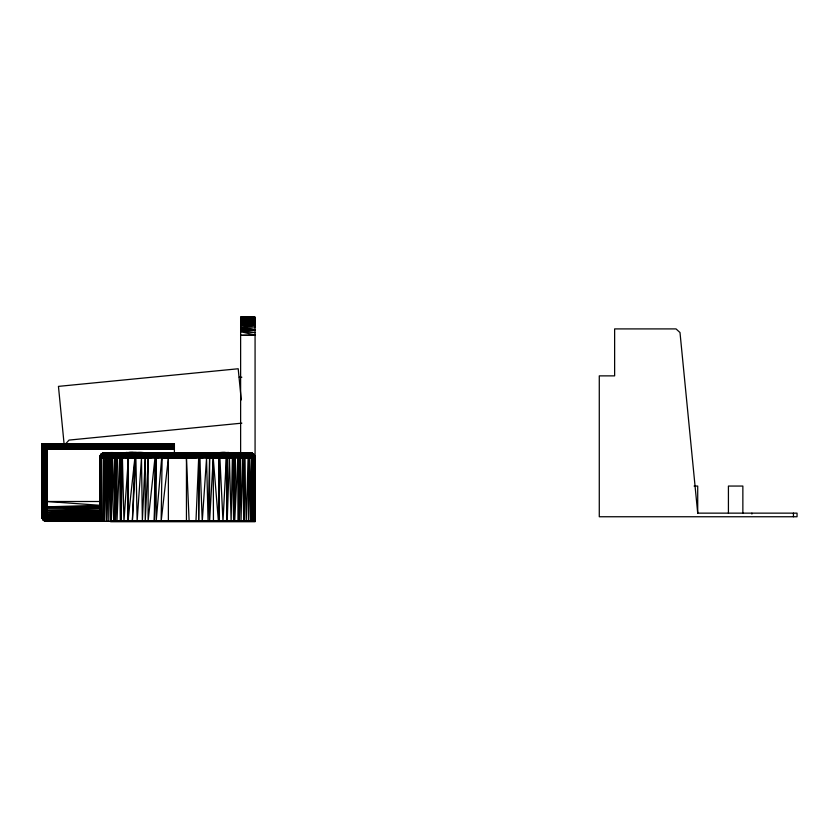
<?xml version="1.0" encoding="UTF-8"?>
<svg xmlns="http://www.w3.org/2000/svg" width="839" height="839" viewBox="0 0 839 839"><rect width="100%" height="100%" fill="white"/><g stroke="black" fill="none" stroke-linecap="round" stroke-linejoin="round"><path stroke-width="1.26" d="M174.397 453.06L174.397 443.705L42.013 443.768L47.372 449.127L47.372 521.376L43.303 520.023L41.95 515.796L42.716 519.1L45.044 521.05L99.747 521.176L45.526 521.019L47.278 449.033L47.372 505.005L44.068 504.942L42.474 504.753L42.59 444.345L42.726 501.502L42.904 444.66L174.397 444.345L42.59 444.345L42.485 501.502L42.296 444.062L42.548 518.963L44.289 520.736L47.267 521.376L255.077 521.376L255.077 457.979L254.437 455.084L252.665 453.343L249.655 452.745L103.69 452.861L100.523 454.864L254.374 455.304L254.972 456.888L254.71 521.376L254.637 499.446M43.303 504.879L43.67 501.502L43.659 520.17L44.362 520.778L42.936 519.582L42.904 444.66L174.397 444.691L43.292 445.058L42.936 501.502M43.659 504.91L43.806 445.572L174.397 445.551M46.103 520.872L99.747 521.134L47.267 521.376L44.519 520.83L44.373 446.128L174.397 446.117L43.806 445.572L42.988 504.847M43.806 445.572L44.068 501.502L44.373 446.128L174.397 446.757L45.054 446.809L44.981 521.029L97.125 520.6M44.981 521.029L44.289 520.736L47.372 521.092L46.711 521.187L46.711 510.647L45.044 501.502L45.505 447.271L174.397 447.648L45.914 447.669L46.103 521.271L99.747 521.365L100.009 456.888L100.953 454.455L253.871 454.455L255.077 458.157L254.878 521.376L254.867 456.322L253.189 453.773L249.655 452.745M162.2 452.745L161.13 521.376L168.377 458.157L193.148 458.157L199.86 456.888L198.665 458.157L198.654 521.376L199.577 453.27M235.78 453.081L237.164 454.455L237.846 456.888L234.7 521.376L235.182 458.157L233.641 521.376L233.662 458.157L232.382 456.888C232.781 452.62 227.317 451.172 224.359 453.5M239.346 458.157L237.993 521.376L237.815 458.157L240.29 456.888L239.346 458.157L239.304 521.376L240.29 456.888L239.052 453.773L236.147 452.745M247.19 452.745L250.431 454.098L251.71 457.507L250.368 521.376L249.361 458.157L248.449 521.376L248.082 458.157L246.247 521.376L244.6 458.157L253.242 456.888L253.409 521.376L254.259 456.888L252.644 453.773L248.994 452.745L251.994 454.098L253.242 456.888L251.994 521.376L251.637 458.157L251.134 521.376L251.186 458.157L249.477 457.507L248.082 458.157L244.589 456.888L244.118 521.376L244.6 458.157C245.544 452.871 238.958 451.361 235.308 453.5L236.147 453.081M254.71 521.376L254.563 455.787L100.292 455.304M73.119 444.251L174.397 444.051L41.95 444.051L174.397 443.831L41.95 443.716L42.139 507.836L46.103 508.686L47.372 510.259L99.747 511.465L46.103 510.626L42.988 510.07L42.716 508.193L42.988 511.842L47.372 512.776L99.747 513.615L47.372 514.58L99.747 514.768L47.372 514.8L43.303 513.804L41.95 511.926L42.716 516.226L46.103 517.883L99.747 517.894L46.711 517.202L45.526 515.408L43.303 514.653L42.988 513.604L43.303 515.45L46.711 516.394L99.747 517.317L47.372 517.191L46.711 516.394M42.988 519.656L42.286 518.177L42.296 444.062L42.139 517.642L42.925 519.582L44.509 520.673M44.068 520.442L44.373 446.128M44.362 501.502L44.509 446.264L174.397 446.757M45.002 504.984L45.054 446.809L174.397 447.596L45.505 447.271L45.526 501.502L45.914 447.669L174.397 448.949L47.372 449.127L174.397 449.127M193.148 458.157L192.865 452.745L162.347 452.745M42.286 444.041L41.95 504.963M42.474 504.753L42.37 485.907M244.139 458.157L243.761 521.376L242.534 456.888L241.517 454.098L238.8 452.745L242.964 452.745M104.99 452.745L101.1 454.098L99.747 458.157L99.778 521.376L99.747 458.157L255.077 458.157L254.133 454.581L251.333 452.934L155.624 452.745C151.051 456.531 132.887 446.547 134.838 458.157L127.968 521.376L128.43 458.157M100.103 521.376L100.617 458.157L100.785 521.376L101.393 458.157L102.505 454.455L105.567 452.829M103.103 521.376L103.637 458.157L101.571 456.888L101.435 521.376L101.393 458.157L100.565 456.888L102.578 453.5L106.836 452.745M45.054 446.809L44.519 501.502L44.509 446.264M104.718 521.376L105.441 458.157L106.616 521.376L106.742 458.157L105.326 457.507L103.637 458.157L103.679 521.376L105.441 458.157M41.95 444.041L174.397 443.841L42.139 443.904L42.286 504.711L42.013 443.768L42.034 517.076L42.894 519.53M211.229 452.745C216.336 454.874 228.89 448.204 229.393 456.888L226.341 457.507L226.897 521.376L226.897 458.157L225.177 453.27L222.66 452.745M130.412 453.5C127.455 451.172 121.98 452.63 122.389 456.888L121.162 458.157L120.313 521.376L119.578 456.888L120.648 453.773L123.102 452.745L118.698 453.27L116.946 456.888L115.478 458.157L113.968 521.376L114.513 458.157L111.23 521.376L112.248 456.888L113.265 454.098L116.023 452.745L111.912 453.5L110.192 456.888L108.787 521.376L108.43 458.157L106.752 521.376L106.742 458.157L110.192 456.888L110.685 458.157L110.706 521.376L112.279 458.157L114.503 456.888L116.044 453.5L118.677 452.745M254.972 456.888L193.148 456.888L186.447 458.063L168.377 456.888L186.447 456.888L161.665 456.322L100.114 456.322L100.009 456.888L161.654 456.888L168.377 458.063L161.665 458.157L156.169 521.376L156.159 458.157L154.932 456.888L155.844 452.745M119.578 456.888L116.967 458.157L115.52 521.376L115.478 458.157L114.503 456.888M126.228 453.5L124.812 452.745L131.041 452.745M134.817 457.507L135.887 458.157L141.434 457.507L142.263 453.081L145.441 452.745M195.959 521.376L198.665 458.157M42.286 504.7L42.16 501.502L42.034 510.741L42.988 511.842M42.716 519.1L42.894 501.502M205.628 452.745L206.562 456.888L218.937 458.157L218.927 521.376L219.912 458.157L222.985 521.376L226.331 458.157L219.933 457.507L218.937 458.157L218.413 521.376L213.242 458.157L209.582 521.376L209.593 458.157L206.562 456.888L199.86 458.157L202.262 521.376L206.551 458.157L208.082 521.376L209.593 458.157L226.341 457.507M254.962 456.678L254.269 521.376L254.71 456.322L186.447 456.322L161.654 456.888L156.159 458.157L154.324 521.376L154.932 458.157L148.083 521.376L148.199 456.888L149.195 452.745M145.525 453.5C141.193 453.647 127.874 448.708 128.419 457.507L123.962 521.376L122.389 456.888L119.61 458.157L116.988 521.376L116.967 458.157M110.706 521.376L110.182 458.157L108.325 457.507L109.804 453.773L113.59 452.745M105.326 457.507C105.326 451.571 113.15 452.001 116.999 453.5M101.792 521.376L101.519 458.157L103.082 457.507L104.707 453.773L108.116 452.745M192.278 453.5L192.467 452.745L205.23 452.745M42.286 518.177L41.95 515.954L42.474 518.659M44.509 504.963L44.981 501.502M112.237 453.5L109.049 452.745L112.762 453.5M41.95 515.398L42.034 516.541L41.95 514.622L43.303 518.701L47.372 520.18L99.747 520.138L47.372 519.949L99.747 519.708L46.711 519.121L43.303 517.925L43.303 514.653M43.481 515.566L43.659 514.863L43.659 518.208L43.481 516.981M99.747 458.157L100.009 456.888M43.859 515.775L44.068 515.041L44.068 518.46L43.859 517.223M44.289 515.964L44.509 515.188L44.509 518.659L44.289 517.432M198.035 453.5L199.2 452.745L224.422 452.829M44.75 516.111L45.002 515.314L45.002 518.838L44.75 517.6M254.374 455.304L161.707 454.455M198.088 453.27L192.624 452.745M45.254 516.226L45.526 515.408L47.372 516.404L99.747 516.373L47.372 515.503L99.747 515.639L47.372 514.8L46.711 515.524M46.711 512.608L47.372 510.636L99.747 512.765L47.372 512.776L46.711 514.58M46.103 515.482L46.103 519.058M100.072 458.157L100.082 521.376L100.565 456.888M100.732 454.528L101.634 453.773L253.189 453.773L251.155 452.861L254.144 454.853M46.103 517.16L45.526 518.963L45.254 517.736M242.345 452.745L245.942 452.745L242.964 453.375L246.047 452.745L242.576 453.5L249.246 452.829L248.187 452.745M46.711 519.121L47.372 517.925L99.747 518.586L47.372 519.131L46.711 519.96L47.372 520.516L99.747 520.904L46.103 521.124M209.247 453.5L210.002 452.745M209.299 453.5L210.19 452.745L222.136 452.745M100.261 455.787L100.114 456.322M254.259 456.888L253.43 458.157L253.305 521.376L253.284 458.157L251.71 457.507M46.103 508.686L47.372 506.966L99.747 506.955L46.103 506.819L45.526 504.994M100.093 455.766L186.447 454.864L168.377 454.591M101.634 453.773L105.368 452.745M65.432 444.072L69.039 440.087L241.863 423.15M45.526 521.019L46.103 520.484L99.747 520.568L47.372 520.18M224.412 453.5L226.331 452.745L235.34 452.745M233.662 458.157L235.203 456.888L234.91 455.304L233.63 453.27L231.879 452.745M110.685 458.157L112.248 456.888M228.565 453.5L232.697 452.745M238.675 453.081L237.825 453.5C246.509 451.676 219.304 453.584 234.039 452.745M232.204 453.5L234.836 452.745L241.632 452.745M244.589 456.888L242.492 458.157L241.013 521.376L240.279 458.157L242.534 456.888M242.062 453.5L245.785 452.745M46.711 510.647L99.747 510.238L47.372 508.696L99.747 508.644L46.103 506.819M239.734 453.5L240.636 453.081M241.129 453.5L244.275 452.745M225.743 452.745L226.415 452.745L209.509 452.745M215.455 452.829C213.546 454.13 216.787 452.19 213.976 452.745M232.382 456.888L229.362 458.157L227.212 521.376L226.897 458.157L229.393 456.888L231.113 521.376L232.372 458.157L233.641 521.376M243.656 453.081L243.037 453.343M102.316 453.28L105.882 452.745M102.159 453.343L103.69 452.861M220.667 452.829L219.661 453.5L222.723 452.745M233.001 453.081L234.972 452.829M240.625 453.081L241.674 452.829L239.671 452.829M229.592 452.934L235.371 452.934M204.632 452.745L206.184 452.745M154.932 456.888L148.199 458.157L145.241 521.376L145.231 458.157L148.199 456.888L141.434 457.507L125.368 456.888L122.389 458.157L121.183 521.376L121.162 458.157M193.536 452.745L186.447 452.861L186.447 521.376M204.842 452.745L186.447 452.84L192.372 452.934M198.979 452.745L200.164 452.745M135.1 453.5C131.23 450.501 123.952 452.546 125.399 458.157L128.419 457.507L134.838 458.157L132.352 521.376L135.887 458.157L137.135 521.376L141.476 458.157L142.368 521.376L145.231 458.157L141.434 457.507M110.748 452.829L108.776 452.745L112.069 453.511M103.323 452.945L193.033 452.745L102.798 453.081M108.986 452.745L110.779 452.934M244.778 452.84L245.942 452.745L244.044 452.934M103.9 452.84L105.169 452.745M193.127 455.304L161.675 455.787M193.138 455.787L186.447 456.322L161.686 455.304M113.622 452.829L114.744 452.745L109.154 452.829M161.665 456.322L186.447 455.304L168.377 455.158L193.117 454.853M244.076 452.829L245.24 452.745L243.121 452.829M148.954 452.829L150.191 452.745M226.499 452.745L229.959 452.829L229.026 452.745M104.602 452.829L106.931 452.745M168.377 456.668L193.148 456.322M161.696 454.853L193.106 454.455M119.82 452.829L121.603 452.745M186.447 454.098L161.728 454.098L168.377 454.455M187.611 453.469L252.35 453.27M124.812 452.745L119.956 452.745L122.567 453.5M102.033 453.5L252.791 453.5M107.056 452.829L109.731 452.745M102.473 453.27L192.991 453.081M115.509 452.829L118.551 452.745M117.586 452.829L120.753 452.745M247.851 317.562L255.077 317.394L240.625 317.478L255.077 317.278L255.077 521.722L110.58 521.722M161.77 453.5L251.857 453.081M163.699 453.48L192.309 453.27L161.812 453.081M149.982 452.745L155.624 452.745M130.402 452.829L136.348 452.829M199.661 453.5L199.399 452.829L205.565 452.745M161.843 452.934L168.377 452.861L168.377 521.376M240.625 452.934L240.625 317.278L255.077 317.278M255.077 335.338L240.625 335.338L255.077 335.013L240.625 331.741L255.077 332.601L240.625 330.43L255.077 330.419L240.625 328.584L255.077 329.57L240.625 327.598L255.077 326.969L240.625 325.941L255.077 325.333L240.625 325.333L255.077 324.808L240.625 323.812L255.077 323.445L240.625 323.445L255.077 322.994L240.625 322.186L255.077 321.819L240.625 321.819L255.077 321.41L240.625 320.739L255.077 320.561L240.625 320.55L255.077 320.152L240.625 319.544L255.077 318.988L240.625 318.568L255.077 318.474L240.625 318.442L255.077 318.065L240.625 317.834L255.077 317.729L240.625 317.394L255.077 317.478L240.625 317.278M239.22 377.225L241.831 377.225M174.397 443.716L42.139 443.904M174.397 445.069L43.292 445.058L43.303 520.023M101.1 454.098L253.724 454.098M103.082 457.507L108.325 457.507M694.094 486.054L697.712 486.054L697.712 513.143L797.05 513.143L797.05 516.751L599.277 516.751L599.277 375.872L614.63 375.872L614.63 328.909L676.024 328.909L679.999 332.527L697.712 513.143M99.747 501.502L41.95 501.502L42.034 504.596M47.372 520.935L99.747 520.883L46.711 520.547M112.395 520.82L253.273 520.82M42.328 444.093L174.397 444.345M162.42 452.829L193.022 453.27L161.791 453.27L193.043 453.5M161.749 453.773L168.377 453.784M181.287 453.48L162.483 453.081M186.447 453.721L193.064 453.773M45.914 447.669L174.397 449.033M191.953 453.48L162.451 452.934M168.377 454.098L193.085 454.098L168.377 453.721L191.124 453.469M186.447 452.945L192.33 453.081M223.782 452.745L230.012 452.829M234.071 452.745L237.238 452.829M236.273 452.745L239.314 452.829M209.383 452.745L212.561 453.081L213.284 457.507M119.484 453.5L111.944 452.745L115.079 453.5M186.447 456.678L193.148 456.888M186.447 453.07L192.309 453.27M233.221 452.745L235.004 452.829M119.484 452.745L120.952 452.829M240.08 452.745L241.202 452.829M110.633 452.745L113.685 453.5M108.776 452.745L110.045 452.84M250.924 452.84L249.508 452.745L251.333 452.934M231.721 452.745L233.882 453.5M128.409 452.745L129.175 452.829M117.103 452.745L117.712 452.829M46.103 520.484L42.716 518.512L41.95 513.164L43.303 515.45M110.612 452.945L111.86 453.375M245.638 452.829L248.239 454.098L249.477 457.507M242.849 452.829L245.303 454.098L246.467 457.507M239.272 452.829L240.153 453.081M227.212 452.829L228.302 453.5M235.402 452.934L236.095 453.27M230.358 452.934L231.228 453.5M139.368 452.829L140.165 453.5M218.476 452.829L219.566 454.455L219.933 457.507M218.413 452.829L219.168 453.5M224.642 452.934L225.345 453.5M212.162 452.829L212.718 453.5M42.286 507.962L41.95 507.375L42.286 512.807M150.684 452.829L151.093 453.5M205.807 452.829L206.247 453.5M43.303 517.925L42.716 517.244M46.711 517.202L47.372 517.925M156.515 452.829L156.767 453.5M254.815 456.888L255.077 458.157M41.95 512.996L41.95 509.221M42.034 514.559L41.95 513.992L42.034 515.429L41.95 514.622M41.95 507.018L42.034 507.689M241.254 399.92L238.203 368.761L58.447 386.38L64.173 444.796M43.743 501.502L44.068 504.942M41.95 516.058L42.055 517.223M41.95 515.293L42.034 516.551M41.95 515.754L42.034 517.076M42.548 501.502L42.716 504.805M186.447 458.157L189.132 521.376M213.242 458.157L213.452 521.376M793.442 513.143L793.442 516.751M751.891 513.143L751.891 514.045M742.861 513.143L742.861 486.054L728.42 486.054L728.42 513.143M127.927 458.157L127.927 521.376M47.267 501.502L46.103 505.005L47.372 506.829L99.747 505.288L47.372 501.502M203.783 453.27L204.108 452.829L203.825 453.27M186.447 453.343L168.377 453.343L186.447 453.375M99.747 519.131L47.372 519.173L99.747 519.131M42.139 504.648L42.065 501.502L42.139 504.659"/></g></svg>
